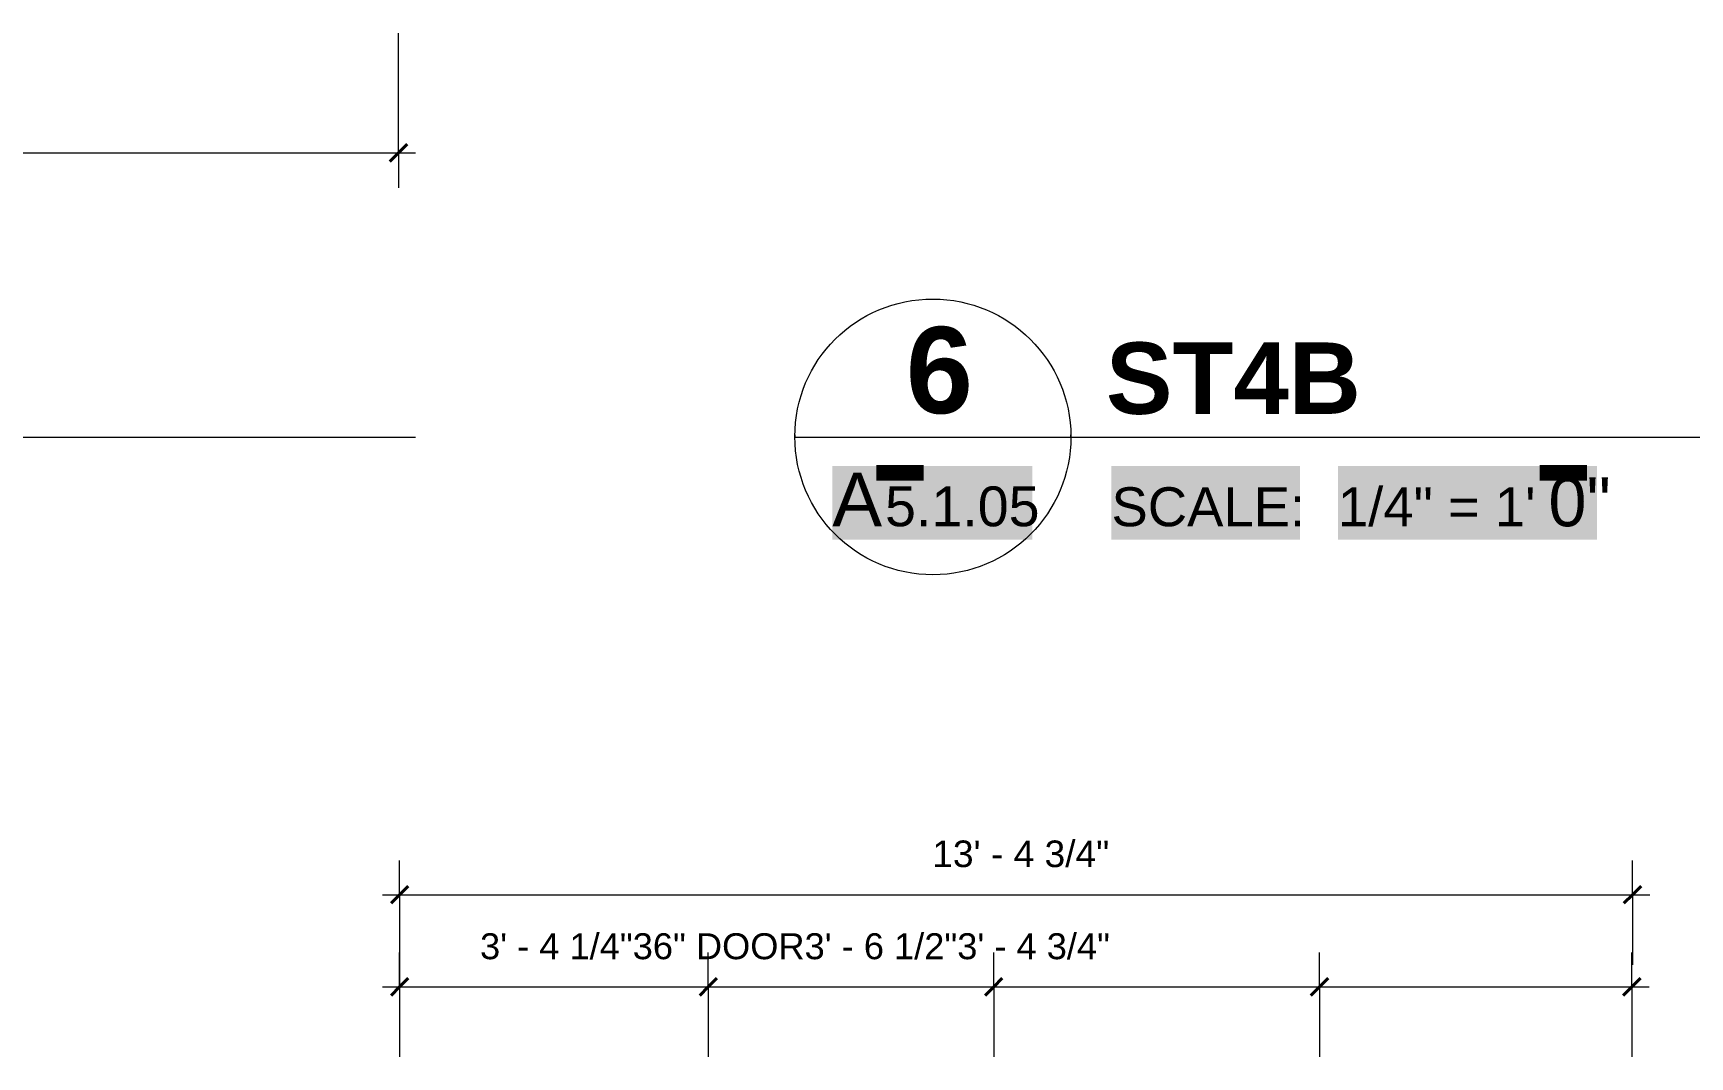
# Model space of a CAD drawing. Header units: inches. Extents: x -6061 to 13621, y -296 to 7483.
# Drawn here: x 12171.4 to 12387.6, y 213.5 to 347 of the extents above; entities that cross this region are included whole.
import ezdxf

# ---------------------------------------------------------------- set-up
doc = ezdxf.new("R2010")
doc.units = ezdxf.units.IN
doc.header["$MEASUREMENT"] = 0
doc.layers.get('0').update_dxf_attribs({"linetype": 'CONTINUOUS'})
doc.styles.add('Arial$001H0', font='arial.ttf')
doc.styles.add('Arial$101H0', font='arialbd.ttf')

msp = doc.modelspace()

# ---------------------------------------------------------------- hatches: boundary and pattern name
at = {"true_color": 0xffffff}
for points in [[(12275.70144, 280.89555), (12280.34669, 280.89555), (12280.34669, 290.50641), (12275.70144, 290.50641)], [(12280.34669, 280.89555), (12282.58922, 280.89555), (12282.58922, 290.50641), (12280.34669, 290.50641)], [(12282.58922, 280.89555), (12301.81094, 280.89555), (12301.81094, 290.50641), (12282.58922, 290.50641)], [(12312.14262, 280.89555), (12336.7304, 280.89555), (12336.7304, 290.50641), (12312.14262, 290.50641)], [(12341.69601, 280.89555), (12366.92452, 280.89555), (12366.92452, 290.50641), (12341.69601, 290.50641)], [(12366.92452, 280.89555), (12369.16705, 280.89555), (12369.16705, 290.50641), (12366.92452, 290.50641)], [(12369.16705, 280.89555), (12375.4942, 280.89555), (12375.4942, 290.50641), (12369.16705, 290.50641)]]:
    msp.add_hatch(color=7, dxfattribs=at).paths.add_polyline_path(points)

# ---------------------------------------------------------------- linework, layer by layer
at = {"color": 7, "linetype": 'Continuous', "lineweight": 9, "true_color": 0x000007}
for p, q in [((12219.07746, 331.35257), (12219.07746, 346.97021)), ((12148.91818, 331.35257), (12221.31999, 331.35257)), ((12219.07746, 331.35257), (12219.07746, 326.78741)), ((12017.00913, 294.27067), (12221.31999, 294.27067)), ((12270.81592, 294.27067), (12449.81818, 294.27067)), ((12219.23764, 234.60324), (12219.23764, 239.08831)), ((12380.13945, 234.60324), (12380.13945, 239.08831)), ((12216.9951, 234.60324), (12382.38198, 234.60324)), ((12219.23764, 234.60324), (12219.23764, 213.45935)), ((12380.13945, 234.60324), (12380.13945, 225.47293)), ((12219.23764, 222.58967), (12219.23764, 227.07474)), ((12259.52316, 222.58967), (12259.52316, 227.07474)), ((12296.76524, 222.58967), (12296.76524, 227.07474)), ((12339.29329, 222.58967), (12339.29329, 227.07474)), ((12380.05936, 222.58967), (12380.05936, 227.07474)), ((12216.9951, 222.58967), (12259.52316, 222.58967)), ((12219.23764, 222.58967), (12219.23764, 213.45935)), ((12259.52316, 222.58967), (12296.76524, 222.58967)), ((12259.52316, 222.58967), (12259.52316, 213.45935)), ((12296.76524, 222.58967), (12339.29329, 222.58967)), ((12296.76524, 222.58967), (12296.76524, 213.45935)), ((12339.29329, 222.58967), (12382.30189, 222.58967)), ((12339.29329, 222.58967), (12339.29329, 213.45935)), ((12380.05936, 222.58967), (12380.05936, 213.45935))]:
    msp.add_line(p, q, dxfattribs=at)
at = {"color": 7, "linetype": 'Continuous', "lineweight": 40, "true_color": 0x000007}
for p, q in [((12219.07746, 331.35257), (12217.95619, 330.2313)), ((12219.07746, 331.35257), (12220.19872, 332.47383)), ((12219.23764, 234.60324), (12220.3589, 235.72451)), ((12380.13945, 234.60324), (12381.26071, 235.72451)), ((12219.23764, 234.60324), (12218.11637, 233.48198)), ((12380.13945, 234.60324), (12379.01818, 233.48198)), ((12219.23764, 222.58967), (12220.3589, 223.71094)), ((12259.52316, 222.58967), (12260.64443, 223.71094)), ((12296.76524, 222.58967), (12297.88651, 223.71094)), ((12339.29329, 222.58967), (12340.41456, 223.71094)), ((12380.05936, 222.58967), (12381.18062, 223.71094)), ((12219.23764, 222.58967), (12218.11637, 221.4684)), ((12259.52316, 222.58967), (12258.40189, 221.4684)), ((12296.76524, 222.58967), (12295.64397, 221.4684)), ((12339.29329, 222.58967), (12338.17203, 221.4684)), ((12380.05936, 222.58967), (12378.93809, 221.4684))]:
    msp.add_line(p, q, dxfattribs=at)
at = {"color": 7, "linetype": 'Continuous', "lineweight": 9, "true_color": 0x000007}
for points in [[(12270.81592, 294.35076), (12270.81592, 304.28198), (12278.82497, 312.29103), (12288.83628, 312.29103)], [(12288.83628, 312.29103), (12298.7675, 312.29103), (12306.77655, 304.28198), (12306.85664, 294.35076)], [(12270.81592, 294.35076), (12270.81592, 294.67112), (12270.81592, 294.67112), (12270.81592, 294.35076)], [(12288.83628, 276.33039), (12278.82497, 276.33039), (12270.81592, 284.41953), (12270.81592, 294.35076)], [(12306.85664, 294.35076), (12306.85664, 284.41953), (12298.7675, 276.33039), (12288.83628, 276.33039)], [(12306.85664, 294.35076), (12306.85664, 294.67112), (12306.85664, 294.67112), (12306.85664, 294.35076)]]:
    msp.add_open_spline(points, degree=3, dxfattribs=at)

# ---------------------------------------------------------------- texts
at = {"color": 7, "true_color": 0x000007}
for s, height, style, p in [('6', 11.25995, 'Arial$101H0', (12285.31216, 297.39401)), ('ST4B', 9.315662, 'Arial$101H0', (12311.41967, 297.31392)), ('-', 18.01876, 'Arial$001H0', (12280.34655, 282.65735)), ('-', 18.01876, 'Arial$001H0', (12366.92432, 282.65735)), ('A', 6.97383, 'Arial$001H0', (12275.70129, 282.65735)), ('5.1.05', 5.192527, 'Arial$001H0', (12282.58907, 282.65735)), ('SCALE:', 5.086183, 'Arial$001H0', (12312.14247, 282.65735)), ('1/4" = 1\'', 5.083054, 'Arial$001H0', (12341.69583, 282.65735)), ('0"', 6.400615, 'Arial$001H0', (12369.16689, 282.65735)), ('13\' - 4 3/4"', 3.4665915, 'Arial$001H0', (12288.75603, 238.20712)), ('3\' - 4 1/4"36" DOOR3\' - 6 1/2"3\' - 4 3/4"', 3.3844646, 'Arial$001H0', (12229.72935, 226.19355))]:
    msp.add_text(s, height=height, dxfattribs=dict(at, style=style)).set_placement(p)

doc.saveas('drawing.dxf')
